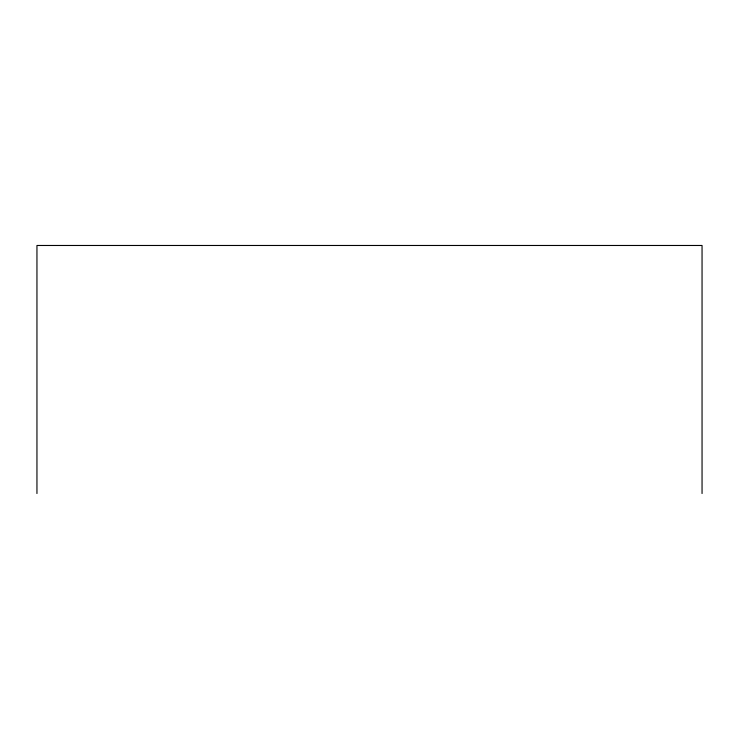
<?xml version="1.0" encoding="UTF-8"?>
<svg xmlns="http://www.w3.org/2000/svg" width="739" height="739" viewBox="0 0 739 739"><rect width="100%" height="100%" fill="white"/><g stroke="black" fill="none" stroke-linecap="round" stroke-linejoin="round"><path stroke-width="1.11" d="M702.05 493.523L702.05 245.477L36.95 245.477L36.95 493.523"/></g></svg>
